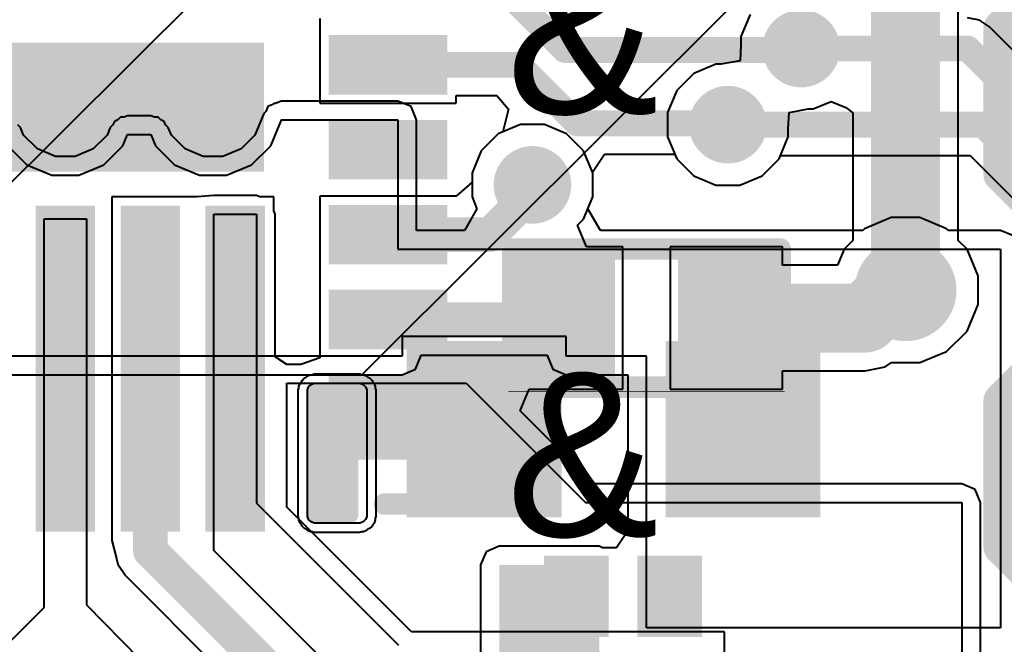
# Model space of a CAD drawing. Header units: millimetres. Extents: x -12 to 5428, y 0 to 5422.
# Drawn here: x 6.77 to 12.57, y 19.4 to 23.08 of the extents above; entities that cross this region are included whole.
import ezdxf

# ---------------------------------------------------------------- set-up
doc = ezdxf.new("R2010")
doc.units = ezdxf.units.MM
for name, color, linetype in [('BottomLayer', 5, 'Continuous'), ('BottomPaste', 16, 'Continuous'), ('BottomSolder', 6, 'Continuous'), ('TopLayer', 1, 'Continuous'), ('TopOverlay', 2, 'Continuous'), ('TopPaste', 8, 'Continuous'), ('TopSolder', 216, 'Continuous'), ('ViaHoleLayer', 16, 'Continuous')]:
    doc.layers.add(name, color=color, linetype=linetype)
doc.styles.add('Arial', font='', dxfattribs={"height": 0.2})
doc.styles.get('Arial').set_extended_font_data('Arial')

# ---------------------------------------------------------------- blocks, each defined once
blk = doc.blocks.new('T__________16')
at = {"layer": 'TopLayer'}
blk.add_hatch(color=1, dxfattribs=at).paths.add_polyline_path([(0.381, 0.762), (-0.381, 0.762), (-0.762, 0.381), (-0.762, -0.381), (-0.381, -0.762), (0.381, -0.762), (0.762, -0.381), (0.762, 0.381)])
at = {"layer": 'TopPaste'}
blk.add_hatch(color=8, dxfattribs=at).paths.add_polyline_path([(0.381, 0.762), (-0.381, 0.762), (-0.762, 0.381), (-0.762, -0.381), (-0.381, -0.762), (0.381, -0.762), (0.762, -0.381), (0.762, 0.381)])
at = {"layer": 'TopSolder'}
blk.add_hatch(color=216, dxfattribs=at).paths.add_polyline_path([(0.4185, 0.837), (-0.4185, 0.837), (-0.837, 0.4185), (-0.837, -0.4185), (-0.4185, -0.837), (0.4185, -0.837), (0.837, -0.4185), (0.837, 0.4185)])
at = {"layer": 'TopOverlay', "const_width": 0.2}
for points in [[(-0.9398, 0.4318), (-0.4318, 0.9398)], [(-0.4318, 0.9398), (0.4318, 0.9398)], [(0.4318, 0.9398), (0.9398, 0.4318)], [(-0.9398, -0.4318), (-0.9398, 0.4318)], [(0.9398, -0.4318), (0.9398, 0.4318)], [(-0.9398, -0.4318), (-0.4318, -0.9398)], [(0.4318, -0.9398), (0.9398, -0.4318)], [(-0.4318, -0.9398), (0.4318, -0.9398)]]:
    blk.add_lwpolyline(points, dxfattribs=at)
at = {"layer": 'TopOverlay', "const_width": 0.1}
for points in [[(-0.4818, 0.9398, 1), (-0.3818, 0.9398, 1)], [(-0.4818, 0.9398, 1), (-0.3818, 0.9398, 1)], [(0.3818, 0.9398, 1), (0.4818, 0.9398, 1)], [(0.3818, 0.9398, 1), (0.4818, 0.9398, 1)], [(-0.9898, 0.4318, 1), (-0.8898, 0.4318, 1)], [(-0.9898, 0.4318, 1), (-0.8898, 0.4318, 1)], [(0.8898, 0.4318, 1), (0.9898, 0.4318, 1)], [(0.8898, 0.4318, 1), (0.9898, 0.4318, 1)], [(-0.9898, -0.4318, 1), (-0.8898, -0.4318, 1)], [(-0.9898, -0.4318, 1), (-0.8898, -0.4318, 1)], [(0.8898, -0.4318, 1), (0.9898, -0.4318, 1)], [(0.8898, -0.4318, 1), (0.9898, -0.4318, 1)], [(-0.4818, -0.9398, 1), (-0.3818, -0.9398, 1)], [(-0.4818, -0.9398, 1), (-0.3818, -0.9398, 1)], [(0.3818, -0.9398, 1), (0.4818, -0.9398, 1)], [(0.3818, -0.9398, 1), (0.4818, -0.9398, 1)]]:
    blk.add_lwpolyline(points, format="xyb", close=True, dxfattribs=at)
blk = doc.blocks.new('T__________19')
at = {"layer": 'TopLayer'}
blk.add_hatch(color=1, dxfattribs=at).paths.add_polyline_path([(0.381, 0.762), (-0.381, 0.762), (-0.762, 0.381), (-0.762, -0.381), (-0.381, -0.762), (0.381, -0.762), (0.762, -0.381), (0.762, 0.381)])
at = {"layer": 'TopPaste'}
blk.add_hatch(color=8, dxfattribs=at).paths.add_polyline_path([(0.381, 0.762), (-0.381, 0.762), (-0.762, 0.381), (-0.762, -0.381), (-0.381, -0.762), (0.381, -0.762), (0.762, -0.381), (0.762, 0.381)])
at = {"layer": 'TopSolder'}
blk.add_hatch(color=216, dxfattribs=at).paths.add_polyline_path([(0.4185, 0.837), (-0.4185, 0.837), (-0.837, 0.4185), (-0.837, -0.4185), (-0.4185, -0.837), (0.4185, -0.837), (0.837, -0.4185), (0.837, 0.4185)])
at = {"layer": 'TopOverlay', "const_width": 0.2}
for points in [[(-0.9398, 0.4318), (-0.4318, 0.9398)], [(-0.4318, 0.9398), (0.4318, 0.9398)], [(0.4318, 0.9398), (0.9398, 0.4318)], [(-0.9398, -0.4318), (-0.9398, 0.4318)], [(0.9398, -0.4318), (0.9398, 0.4318)], [(-0.9398, -0.4318), (-0.4318, -0.9398)], [(0.4318, -0.9398), (0.9398, -0.4318)], [(-0.4318, -0.9398), (0.4318, -0.9398)]]:
    blk.add_lwpolyline(points, dxfattribs=at)
at = {"layer": 'TopOverlay', "const_width": 0.1}
for points in [[(-0.4818, 0.9398, 1), (-0.3818, 0.9398, 1)], [(-0.4818, 0.9398, 1), (-0.3818, 0.9398, 1)], [(0.3818, 0.9398, 1), (0.4818, 0.9398, 1)], [(0.3818, 0.9398, 1), (0.4818, 0.9398, 1)], [(-0.9898, 0.4318, 1), (-0.8898, 0.4318, 1)], [(-0.9898, 0.4318, 1), (-0.8898, 0.4318, 1)], [(0.8898, 0.4318, 1), (0.9898, 0.4318, 1)], [(0.8898, 0.4318, 1), (0.9898, 0.4318, 1)], [(-0.9898, -0.4318, 1), (-0.8898, -0.4318, 1)], [(-0.9898, -0.4318, 1), (-0.8898, -0.4318, 1)], [(0.8898, -0.4318, 1), (0.9898, -0.4318, 1)], [(0.8898, -0.4318, 1), (0.9898, -0.4318, 1)], [(-0.4818, -0.9398, 1), (-0.3818, -0.9398, 1)], [(-0.4818, -0.9398, 1), (-0.3818, -0.9398, 1)], [(0.3818, -0.9398, 1), (0.4818, -0.9398, 1)], [(0.3818, -0.9398, 1), (0.4818, -0.9398, 1)]]:
    blk.add_lwpolyline(points, format="xyb", close=True, dxfattribs=at)
blk = doc.blocks.new('26_VQFN_HR__4_5_4__33')
at = {"layer": 'BottomLayer'}
h = blk.add_hatch(color=5, dxfattribs=at)
edge = h.paths.add_edge_path()
edge.add_arc((-0.87, 0), 0.25, 0, 360)
h = blk.add_hatch(color=5, dxfattribs=at)
edge = h.paths.add_edge_path()
edge.add_arc((0, 0), 0.25, 0, 360)
at = {"layer": 'TopLayer'}
for points in [[(-1.125, 2.45), (-0.875, 2.45), (-0.875, 0.63), (-1.125, 0.63)], [(-0.625, 2.45), (-0.375, 2.45), (-0.375, 0.63), (-0.625, 0.63)], [(-0.125, 2.45), (0.125, 2.45), (0.125, 0.63), (-0.125, 0.63)], [(-2.2, 2.025), (-1.6, 2.025), (-1.6, 1.625), (-2.2, 1.625)], [(-2.2, 1.375), (-1.6, 1.375), (-1.6, 1.125), (-2.2, 1.125)], [(-2.2, 0.875), (-1.6, 0.875), (-1.6, 0.625), (-2.2, 0.625)], [(-2.2, 0.375), (-1.6, 0.375), (-1.6, 0.125), (-2.2, 0.125)], [(-1.12, 0.33), (1.12, 0.33), (1.12, -0.33), (-1.12, -0.33)], [(-2.2, -0.125), (-1.6, -0.125), (-1.6, -0.375), (-2.2, -0.375)]]:
    blk.add_hatch(color=1, dxfattribs=at).paths.add_polyline_path(points)
h = blk.add_hatch(color=1, dxfattribs=at)
edge = h.paths.add_edge_path()
edge.add_arc((-0.87, 0), 0.25, 0, 360)
h = blk.add_hatch(color=1, dxfattribs=at)
edge = h.paths.add_edge_path()
edge.add_arc((0, 0), 0.25, 0, 360)
at = {"layer": 'TopPaste'}
h = blk.add_hatch(color=8, dxfattribs=at)
edge = h.paths.add_edge_path()
edge.add_arc((-1.6755, 1.6745), 0.0495, 180, 270)
edge.add_line((-1.6755, 1.625), (-1.4745, 1.625))
edge.add_arc((-1.4745, 1.6745), 0.0495, 270, 360)
edge.add_line((-1.425, 1.6745), (-1.425, 2.4005))
edge.add_arc((-1.4745, 2.4005), 0.0495, 0, 90)
edge.add_line((-1.4745, 2.45), (-1.6755, 2.45))
edge.add_arc((-1.6755, 2.4005), 0.0495, 90, 180)
edge.add_line((-1.725, 2.4005), (-1.725, 1.6745))
h = blk.add_hatch(color=8, dxfattribs=at)
edge = h.paths.add_edge_path()
edge.add_arc((-1.075, 2.4), 0.05, 90, 180)
edge.add_line((-1.125, 2.4), (-1.125, 1.69))
edge.add_arc((-1.075, 1.69), 0.05, 180, 270)
edge.add_line((-1.075, 1.64), (-0.925, 1.64))
edge.add_arc((-0.925, 1.69), 0.05, 270, 360)
edge.add_line((-0.875, 1.69), (-0.875, 2.4))
edge.add_arc((-0.925, 2.4), 0.05, 0, 90)
edge.add_line((-0.925, 2.45), (-1.075, 2.45))
h = blk.add_hatch(color=8, dxfattribs=at)
edge = h.paths.add_edge_path()
edge.add_arc((-0.575, 2.4), 0.05, 90, 180)
edge.add_line((-0.625, 2.4), (-0.625, 1.69))
edge.add_arc((-0.575, 1.69), 0.05, 180, 270)
edge.add_line((-0.575, 1.64), (-0.425, 1.64))
edge.add_arc((-0.425, 1.69), 0.05, 270, 360)
edge.add_line((-0.375, 1.69), (-0.375, 2.4))
edge.add_arc((-0.425, 2.4), 0.05, 0, 90)
edge.add_line((-0.425, 2.45), (-0.575, 2.45))
h = blk.add_hatch(color=8, dxfattribs=at)
edge = h.paths.add_edge_path()
edge.add_arc((-0.075, 2.4), 0.05, 90, 180)
edge.add_line((-0.125, 2.4), (-0.125, 1.69))
edge.add_arc((-0.075, 1.69), 0.05, 180, 270)
edge.add_line((-0.075, 1.64), (0.075, 1.64))
edge.add_arc((0.075, 1.69), 0.05, 270, 360)
edge.add_line((0.125, 1.69), (0.125, 2.4))
edge.add_arc((0.075, 2.4), 0.05, 0, 90)
edge.add_line((0.075, 2.45), (-0.075, 2.45))
h = blk.add_hatch(color=8, dxfattribs=at)
edge = h.paths.add_edge_path()
edge.add_arc((-2.1505, 1.8755), 0.0495, 90, 180)
edge.add_line((-2.2, 1.8755), (-2.2, 1.6745))
edge.add_arc((-2.1505, 1.6745), 0.0495, 180, 270)
edge.add_line((-2.1505, 1.625), (-1.6495, 1.625))
edge.add_arc((-1.6495, 1.6745), 0.0495, 270, 360)
edge.add_line((-1.6, 1.6745), (-1.6, 1.8755))
edge.add_arc((-1.6495, 1.8755), 0.0495, 0, 90)
edge.add_line((-1.6495, 1.925), (-2.1505, 1.925))
h = blk.add_hatch(color=8, dxfattribs=at)
edge = h.paths.add_edge_path()
edge.add_arc((-1.075, 1.39), 0.05, 90, 180)
edge.add_line((-1.125, 1.39), (-1.125, 0.68))
edge.add_arc((-1.075, 0.68), 0.05, 180, 270)
edge.add_line((-1.075, 0.63), (-0.925, 0.63))
edge.add_arc((-0.925, 0.68), 0.05, 270, 360)
edge.add_line((-0.875, 0.68), (-0.875, 1.39))
edge.add_arc((-0.925, 1.39), 0.05, 0, 90)
edge.add_line((-0.925, 1.44), (-1.075, 1.44))
h = blk.add_hatch(color=8, dxfattribs=at)
edge = h.paths.add_edge_path()
edge.add_arc((-0.575, 1.39), 0.05, 90, 180)
edge.add_line((-0.625, 1.39), (-0.625, 0.68))
edge.add_arc((-0.575, 0.68), 0.05, 180, 270)
edge.add_line((-0.575, 0.63), (-0.425, 0.63))
edge.add_arc((-0.425, 0.68), 0.05, 270, 360)
edge.add_line((-0.375, 0.68), (-0.375, 1.39))
edge.add_arc((-0.425, 1.39), 0.05, 0, 90)
edge.add_line((-0.425, 1.44), (-0.575, 1.44))
h = blk.add_hatch(color=8, dxfattribs=at)
edge = h.paths.add_edge_path()
edge.add_arc((-0.075, 1.39), 0.05, 90, 180)
edge.add_line((-0.125, 1.39), (-0.125, 0.68))
edge.add_arc((-0.075, 0.68), 0.05, 180, 270)
edge.add_line((-0.075, 0.63), (0.075, 0.63))
edge.add_arc((0.075, 0.68), 0.05, 270, 360)
edge.add_line((0.125, 0.68), (0.125, 1.39))
edge.add_arc((0.075, 1.39), 0.05, 0, 90)
edge.add_line((0.075, 1.44), (-0.075, 1.44))
for points in [[(-2.2, 1.375), (-1.6, 1.375), (-1.6, 1.125), (-2.2, 1.125)], [(-2.2, 0.875), (-1.6, 0.875), (-1.6, 0.625), (-2.2, 0.625)], [(-2.2, 0.375), (-1.6, 0.375), (-1.6, 0.125), (-2.2, 0.125)], [(-2.2, -0.125), (-1.6, -0.125), (-1.6, -0.375), (-2.2, -0.375)]]:
    blk.add_hatch(color=8, dxfattribs=at).paths.add_polyline_path(points)
h = blk.add_hatch(color=8, dxfattribs=at)
edge = h.paths.add_edge_path()
edge.add_arc((-0.1495, -0.2805), 0.0495, 270, 360)
edge.add_line((-0.1, -0.2805), (-0.1, 0.2805))
edge.add_arc((-0.1495, 0.2805), 0.0495, 0, 90)
edge.add_line((-0.1495, 0.33), (-1.0305, 0.33))
edge.add_arc((-1.0305, 0.2805), 0.0495, 90, 180)
edge.add_line((-1.08, 0.2805), (-1.08, -0.2805))
edge.add_arc((-1.0305, -0.2805), 0.0495, 180, 270)
edge.add_line((-1.0305, -0.33), (-0.1495, -0.33))
h = blk.add_hatch(color=8, dxfattribs=at)
edge = h.paths.add_edge_path()
edge.add_arc((0.1495, 0.2805), 0.0495, 90, 180)
edge.add_line((0.1, 0.2805), (0.1, -0.2805))
edge.add_arc((0.1495, -0.2805), 0.0495, 180, 270)
edge.add_line((0.1495, -0.33), (1.0305, -0.33))
edge.add_arc((1.0305, -0.2805), 0.0495, 270, 360)
edge.add_line((1.08, -0.2805), (1.08, 0.2805))
edge.add_arc((1.0305, 0.2805), 0.0495, 0, 90)
edge.add_line((1.0305, 0.33), (0.1495, 0.33))
at = {"layer": 'TopSolder'}
for points in [[(-1.175, 2.5), (-0.825, 2.5), (-0.825, 0.58), (-1.175, 0.58)], [(-0.675, 2.5), (-0.325, 2.5), (-0.325, 0.58), (-0.675, 0.58)], [(-0.175, 2.5), (0.175, 2.5), (0.175, 0.58), (-0.175, 0.58)], [(-2.25, 2.075), (-1.55, 2.075), (-1.55, 1.575), (-2.25, 1.575)], [(-2.25, 1.425), (-1.55, 1.425), (-1.55, 1.075), (-2.25, 1.075)], [(-2.25, 0.925), (-1.55, 0.925), (-1.55, 0.575), (-2.25, 0.575)], [(-2.25, 0.425), (-1.55, 0.425), (-1.55, 0.075), (-2.25, 0.075)], [(-1.17, 0.38), (1.17, 0.38), (1.17, -0.38), (-1.17, -0.38)], [(-2.25, -0.075), (-1.55, -0.075), (-1.55, -0.425), (-2.25, -0.425)]]:
    blk.add_hatch(color=216, dxfattribs=at).paths.add_polyline_path(points)
at = {"layer": 'ViaHoleLayer'}
h = blk.add_hatch(color=16, dxfattribs=at)
edge = h.paths.add_edge_path()
edge.add_arc((-0.87, 0), 0.15, 0, 360)
h = blk.add_hatch(color=16, dxfattribs=at)
edge = h.paths.add_edge_path()
edge.add_arc((0, 0), 0.15, 0, 360)
at = {"layer": 'TopLayer'}
for p, q in [((-1.7674, 2.4283), (-1.7533, 2.4424)), ((-1.7533, 2.4424), (-1.7349, 2.45)), ((-1.7349, 2.45), (-1.725, 2.45)), ((-1.725, 2.45), (-1.725, 2.45)), ((-1.725, 2.45), (-1.475, 2.45)), ((-1.475, 2.45), (-1.4651, 2.45)), ((-1.4651, 2.45), (-1.4467, 2.4424)), ((-1.4467, 2.4424), (-1.4326, 2.4283)), ((-1.775, 2.4099), (-1.7674, 2.4283)), ((-1.775, 2.4), (-1.775, 2.4099)), ((-1.775, 1.675), (-1.775, 2.4)), ((-1.4326, 2.4283), (-1.425, 2.4099)), ((-1.425, 2.4099), (-1.425, 2.4)), ((-1.425, 2.4), (-1.425, 2.4)), ((-1.425, 2.4), (-1.425, 1.675)), ((-1.775, 1.675), (-1.775, 1.675)), ((-1.775, 1.6651), (-1.775, 1.675)), ((-1.7674, 1.6467), (-1.775, 1.6651)), ((-1.7533, 1.6326), (-1.7674, 1.6467)), ((-1.7349, 1.625), (-1.7533, 1.6326)), ((-1.725, 1.625), (-1.7349, 1.625)), ((-1.475, 1.625), (-1.725, 1.625)), ((-1.4651, 1.625), (-1.475, 1.625)), ((-1.475, 1.625), (-1.475, 1.625)), ((-1.4467, 1.6326), (-1.4651, 1.625)), ((-1.4326, 1.6467), (-1.4467, 1.6326)), ((-1.425, 1.6651), (-1.4326, 1.6467)), ((-1.425, 1.675), (-1.425, 1.6651))]:
    blk.add_line(p, q, dxfattribs=at)
at = {"layer": 'TopOverlay', "const_width": 0.127}
for points in [[(-2.0828, 2.3368), (-2.0828, 2.159)], [(-1.8796, 2.3368), (-2.0828, 2.3368)], [(-2.4384, 1.9558), (-2.4384, 1.7018)], [(-2.3114, 1.8288), (-2.4384, 1.9558)], [(-2.3114, 1.8288), (-2.4384, 1.7018)]]:
    blk.add_lwpolyline(points, dxfattribs=at)
at = {"layer": 'TopOverlay', "const_width": 0.0635}
for points in [[(-2.1146, 2.3368, 1), (-2.0511, 2.3368, 1)], [(-2.1146, 2.3368, 1), (-2.0511, 2.3368, 1)], [(-1.9114, 2.3368, 1), (-1.8479, 2.3368, 1)], [(-2.1146, 2.159, 1), (-2.0511, 2.159, 1)], [(-2.4702, 1.9558, 1), (-2.4067, 1.9558, 1)], [(-2.4702, 1.9558, 1), (-2.4067, 1.9558, 1)], [(-2.3432, 1.8288, 1), (-2.2797, 1.8288, 1)], [(-2.3432, 1.8288, 1), (-2.2797, 1.8288, 1)], [(-2.4702, 1.7018, 1), (-2.4067, 1.7018, 1)], [(-2.4702, 1.7018, 1), (-2.4067, 1.7018, 1)]]:
    blk.add_lwpolyline(points, format="xyb", close=True, dxfattribs=at)
at = {"layer": 'TopSolder'}
for p, q in [((-1.774, 2.4924), (-1.7557, 2.5)), ((-1.7557, 2.5), (-1.7449, 2.5)), ((-1.7449, 2.5), (-1.7349, 2.5041)), ((-1.7349, 2.5041), (-1.4651, 2.5041)), ((-1.4651, 2.5041), (-1.4551, 2.5)), ((-1.4551, 2.5), (-1.4443, 2.5)), ((-1.4443, 2.5), (-1.426, 2.4924)), ((-1.825, 2.4307), (-1.8174, 2.449)), ((-1.8174, 2.449), (-1.8098, 2.4566)), ((-1.8098, 2.4566), (-1.8057, 2.4666)), ((-1.8057, 2.4666), (-1.7916, 2.4807)), ((-1.7916, 2.4807), (-1.7816, 2.4848)), ((-1.7816, 2.4848), (-1.774, 2.4924)), ((-1.426, 2.4924), (-1.4184, 2.4848)), ((-1.4184, 2.4848), (-1.4084, 2.4807)), ((-1.4084, 2.4807), (-1.3943, 2.4666)), ((-1.3943, 2.4666), (-1.3902, 2.4566)), ((-1.3902, 2.4566), (-1.3826, 2.449)), ((-1.3826, 2.449), (-1.375, 2.4307)), ((-1.8291, 2.4099), (-1.825, 2.4199)), ((-1.8291, 2.4), (-1.8291, 2.4099)), ((-1.8291, 1.675), (-1.8291, 2.4)), ((-1.825, 2.4199), (-1.825, 2.4307)), ((-1.375, 2.4307), (-1.375, 2.4199)), ((-1.375, 2.4199), (-1.3709, 2.4099)), ((-1.3709, 2.4099), (-1.3709, 2.4)), ((-1.3709, 2.4), (-1.3709, 1.675)), ((-1.8291, 1.6651), (-1.8291, 1.675)), ((-1.825, 1.6551), (-1.8291, 1.6651)), ((-1.825, 1.6443), (-1.825, 1.6551)), ((-1.8174, 1.626), (-1.825, 1.6443)), ((-1.8098, 1.6184), (-1.8174, 1.626)), ((-1.3826, 1.626), (-1.3902, 1.6184)), ((-1.375, 1.6444), (-1.3826, 1.626)), ((-1.3709, 1.6651), (-1.375, 1.6551)), ((-1.375, 1.6551), (-1.375, 1.6444)), ((-1.3709, 1.675), (-1.3709, 1.6651)), ((-1.7449, 1.575), (-5420.4855, -5399.8047)), ((1.4551, 1.575), (-5420.4855, -5399.8047)), ((-1.8057, 1.6084), (-1.8098, 1.6184)), ((-1.7916, 1.5943), (-1.8057, 1.6084)), ((-1.7816, 1.5902), (-1.7916, 1.5943)), ((-1.774, 1.5826), (-1.7816, 1.5902)), ((-1.7557, 1.575), (-1.774, 1.5826)), ((-1.7449, 1.575), (-1.7557, 1.575)), ((-1.7349, 1.5709), (-1.7449, 1.575)), ((-1.4651, 1.5709), (-1.7349, 1.5709)), ((-1.4551, 1.575), (-1.4651, 1.5709)), ((-1.4443, 1.575), (-1.4551, 1.575)), ((-1.426, 1.5826), (-1.4443, 1.575)), ((-1.4184, 1.5902), (-1.426, 1.5826)), ((-1.4084, 1.5943), (-1.4184, 1.5902)), ((-1.3943, 1.6084), (-1.4084, 1.5943)), ((-1.3902, 1.6184), (-1.3943, 1.6084))]:
    blk.add_line(p, q, dxfattribs=at)
blk = doc.blocks.new('R___0603_B_42')
at = {"layer": 'BottomLayer'}
for points in [[(-1.143, -0.4445), (-1.143, 0.4445), (-0.381, 0.4445), (-0.381, -0.4445)], [(0.381, -0.4445), (0.381, 0.4445), (1.143, 0.4445), (1.143, -0.4445)]]:
    blk.add_hatch(color=5, dxfattribs=at).paths.add_polyline_path(points)
at = {"layer": 'BottomPaste'}
for points in [[(-1.143, -0.4445), (-1.143, 0.4445), (-0.381, 0.4445), (-0.381, -0.4445)], [(0.381, -0.4445), (0.381, 0.4445), (1.143, 0.4445), (1.143, -0.4445)]]:
    blk.add_hatch(color=16, dxfattribs=at).paths.add_polyline_path(points)
at = {"layer": 'BottomSolder'}
for points in [[(-1.218, -0.5195), (-1.218, 0.5195), (-0.306, 0.5195), (-0.306, -0.5195)], [(0.306, -0.5195), (0.306, 0.5195), (1.218, 0.5195), (1.218, -0.5195)]]:
    blk.add_hatch(color=6, dxfattribs=at).paths.add_polyline_path(points)
blk = doc.blocks.new('R___0402_94')
at = {"layer": 'TopLayer'}
for points in [[(-0.6985, -0.3175), (-0.6985, 0.3175), (-0.2413, 0.3175), (-0.2413, -0.3175)], [(0.2413, -0.3175), (0.2413, 0.3175), (0.6985, 0.3175), (0.6985, -0.3175)]]:
    blk.add_hatch(color=1, dxfattribs=at).paths.add_polyline_path(points)
at = {"layer": 'TopPaste'}
for points in [[(-0.6985, -0.3175), (-0.6985, 0.3175), (-0.2413, 0.3175), (-0.2413, -0.3175)], [(0.2413, -0.3175), (0.2413, 0.3175), (0.6985, 0.3175), (0.6985, -0.3175)]]:
    blk.add_hatch(color=8, dxfattribs=at).paths.add_polyline_path(points)
at = {"layer": 'TopSolder'}
for points in [[(-0.7535, -0.3725), (-0.7535, 0.3725), (-0.1863, 0.3725), (-0.1863, -0.3725)], [(0.1863, -0.3725), (0.1863, 0.3725), (0.7535, 0.3725), (0.7535, -0.3725)]]:
    blk.add_hatch(color=216, dxfattribs=at).paths.add_polyline_path(points)
at = {"layer": 'TopOverlay'}
for points, const_width in [([(-0.7874, 0.4064), (0.7874, 0.4064)], 0.127), ([(-0.7874, -0.4064), (-0.7874, 0.4064)], 0.127), ([(0.7874, -0.4064), (0.7874, 0.4064)], 0.127), ([(-0.7874, -0.4064), (0.7874, -0.4064)], 0.127), ([(-0.8128, -0.4318), (0.8128, -0.4318)], 0.00323)]:
    blk.add_lwpolyline(points, dxfattribs=dict(at, const_width=const_width))
for points, const_width in [([(-0.8191, 0.4064, 1), (-0.7556, 0.4064, 1)], 0.0635), ([(-0.8191, 0.4064, 1), (-0.7556, 0.4064, 1)], 0.0635), ([(0.7557, 0.4064, 1), (0.8192, 0.4064, 1)], 0.0635), ([(0.7557, 0.4064, 1), (0.8192, 0.4064, 1)], 0.0635), ([(-0.8191, -0.4064, 1), (-0.7556, -0.4064, 1)], 0.0635), ([(-0.8191, -0.4064, 1), (-0.7556, -0.4064, 1)], 0.0635), ([(0.7557, -0.4064, 1), (0.8192, -0.4064, 1)], 0.0635), ([(0.7557, -0.4064, 1), (0.8192, -0.4064, 1)], 0.0635), ([(-0.8136, -0.4318, 1), (-0.812, -0.4318, 1)], 0.00161), ([(0.812, -0.4318, 1), (0.8136, -0.4318, 1)], 0.00161)]:
    blk.add_lwpolyline(points, format="xyb", close=True, dxfattribs=dict(at, const_width=const_width))
blk = doc.blocks.new('R___0201_B_98')
at = {"layer": 'BottomLayer'}
for points in [[(-0.41, 0.185), (-0.14, 0.185), (-0.14, -0.185), (-0.41, -0.185)], [(0.14, 0.185), (0.41, 0.185), (0.41, -0.185), (0.14, -0.185)]]:
    blk.add_hatch(color=5, dxfattribs=at).paths.add_polyline_path(points)
at = {"layer": 'BottomPaste'}
for points in [[(-0.41, 0.185), (-0.14, 0.185), (-0.14, -0.185), (-0.41, -0.185)], [(0.14, 0.185), (0.41, 0.185), (0.41, -0.185), (0.14, -0.185)]]:
    blk.add_hatch(color=16, dxfattribs=at).paths.add_polyline_path(points)
at = {"layer": 'BottomSolder'}
for points in [[(-0.465, 0.24), (-0.085, 0.24), (-0.085, -0.24), (-0.465, -0.24)], [(0.085, 0.24), (0.465, 0.24), (0.465, -0.24), (0.085, -0.24)]]:
    blk.add_hatch(color=6, dxfattribs=at).paths.add_polyline_path(points)

msp = doc.modelspace()

# ---------------------------------------------------------------- hatches: boundary and pattern name
at = {"layer": 'BottomLayer'}
h = msp.add_hatch(color=5, dxfattribs=at)
edge = h.paths.add_edge_path()
edge.add_arc((11.3744, 22.9112), 0.2286, 0, 360)
h = msp.add_hatch(color=5, dxfattribs=at)
edge = h.paths.add_edge_path()
edge.add_arc((10.9426, 22.4629), 0.2286, 0, 360)
h = msp.add_hatch(color=5, dxfattribs=at)
edge = h.paths.add_edge_path()
edge.add_arc((9.7917, 22.1084), 0.2286, 0, 360)
h = msp.add_hatch(color=5, dxfattribs=at)
edge = h.paths.add_edge_path()
edge.add_arc((11.9888, 21.4884), 0.3, 0, 360)
msp.add_hatch(color=5, dxfattribs=at).paths.add_polyline_path([(9.5966, 18.2611), (10.1846, 18.2611), (10.1846, 19.8702), (9.5966, 19.8702)])
at = {"layer": 'TopLayer'}
h = msp.add_hatch(color=1, dxfattribs=at)
edge = h.paths.add_edge_path()
edge.add_arc((11.3744, 22.9112), 0.2286, 0, 360)
h = msp.add_hatch(color=1, dxfattribs=at)
edge = h.paths.add_edge_path()
edge.add_arc((10.9426, 22.4629), 0.2286, 0, 360)
h = msp.add_hatch(color=1, dxfattribs=at)
edge = h.paths.add_edge_path()
edge.add_arc((9.7917, 22.1084), 0.2286, 0, 360)
h = msp.add_hatch(color=1, dxfattribs=at)
edge = h.paths.add_edge_path()
edge.add_arc((11.9888, 21.4884), 0.3, 0, 360)
at = {"layer": 'ViaHoleLayer'}
h = msp.add_hatch(color=16, dxfattribs=at)
edge = h.paths.add_edge_path()
edge.add_arc((11.3744, 22.9112), 0.1016, 0, 360)
h = msp.add_hatch(color=16, dxfattribs=at)
edge = h.paths.add_edge_path()
edge.add_arc((10.9426, 22.4629), 0.1016, 0, 360)
h = msp.add_hatch(color=16, dxfattribs=at)
edge = h.paths.add_edge_path()
edge.add_arc((9.7917, 22.1084), 0.1016, 0, 360)
h = msp.add_hatch(color=16, dxfattribs=at)
edge = h.paths.add_edge_path()
edge.add_arc((11.9888, 21.4884), 0.15, 0, 360)

# ---------------------------------------------------------------- linework, layer by layer
at = {"layer": 'BottomLayer'}
for p, q in [((11.0729, 23.1126), (11.0188, 22.9819)), ((12.4238, 23.0787), (12.3544, 23.0925)), ((12.4826, 23.0394), (12.4238, 23.0787)), ((13.8774, 21.6446), (12.4826, 23.0394)), ((11.0188, 22.9819), (11.0188, 22.9359)), ((11.0188, 22.9359), (11.0143, 22.8396)), ((10.8718, 22.8185), (10.7411, 22.7644)), ((10.9014, 22.8185), (10.8718, 22.8185)), ((11.0143, 22.8396), (10.9014, 22.8185)), ((10.7411, 22.7644), (10.6411, 22.6644)), ((10.6411, 22.6644), (10.587, 22.5337)), ((8.2334, 22.5693), (8.2212, 22.5397)), ((8.263, 22.5815), (8.2334, 22.5693)), ((8.2691, 22.5876), (8.263, 22.5815)), ((8.2777, 22.5876), (8.2691, 22.5876)), ((8.3112, 22.6015), (8.2777, 22.5876)), ((8.999, 22.6015), (8.3112, 22.6015)), ((9.0768, 22.5693), (8.999, 22.6015)), ((9.109, 22.4915), (9.0768, 22.5693)), ((7.3654, 22.5062), (7.3499, 22.4907)), ((7.3872, 22.5062), (7.3654, 22.5062)), ((7.4074, 22.5146), (7.3872, 22.5062)), ((7.5449, 22.5146), (7.4074, 22.5146)), ((7.5651, 22.5062), (7.5449, 22.5146)), ((7.587, 22.5062), (7.5651, 22.5062)), ((7.6025, 22.4907), (7.587, 22.5062)), ((8.2096, 22.5281), (8.157, 22.4013)), ((8.2212, 22.5397), (8.2096, 22.5281)), ((10.587, 22.5337), (10.587, 22.3922)), ((6.7765, 22.4467), (6.761, 22.4621)), ((6.7953, 22.4013), (6.7765, 22.4467)), ((7.3058, 22.4467), (7.287, 22.4013)), ((7.3213, 22.4621), (7.3058, 22.4467)), ((7.3297, 22.4824), (7.3213, 22.4621)), ((7.3499, 22.4907), (7.3297, 22.4824)), ((7.6227, 22.4824), (7.6025, 22.4907)), ((7.631, 22.4621), (7.6227, 22.4824)), ((7.6465, 22.4467), (7.631, 22.4621)), ((7.6653, 22.4013), (7.6465, 22.4467)), ((8.2503, 22.339), (8.3112, 22.486)), ((8.3112, 22.486), (8.3112, 22.4915)), ((8.3112, 22.4915), (8.999, 22.4915)), ((8.999, 22.4915), (8.999, 21.7306)), ((9.109, 21.8406), (9.109, 22.4915)), ((9.721, 22.464), (9.5903, 22.4099)), ((9.8624, 22.464), (9.721, 22.464)), ((9.9931, 22.4099), (9.8624, 22.464)), ((6.8769, 22.3197), (6.7953, 22.4013)), ((7.287, 22.4013), (7.2055, 22.3197)), ((7.3803, 22.339), (7.4074, 22.4046)), ((7.4074, 22.4046), (7.5449, 22.4046)), ((7.5449, 22.4046), (7.5721, 22.339)), ((7.7469, 22.3197), (7.6653, 22.4013)), ((8.157, 22.4013), (8.0755, 22.3197)), ((9.5903, 22.4099), (9.4902, 22.3098)), ((10.0931, 22.3098), (9.9931, 22.4099)), ((10.587, 22.3922), (10.6411, 22.2615)), ((6.7021, 22.339), (6.8146, 22.2265)), ((7.2678, 22.2265), (7.3803, 22.339)), ((7.5721, 22.339), (7.6846, 22.2265)), ((8.1378, 22.2265), (8.2503, 22.339)), ((6.9835, 22.2756), (6.8769, 22.3197)), ((7.0989, 22.2756), (6.9835, 22.2756)), ((7.2055, 22.3197), (7.0989, 22.2756)), ((7.8535, 22.2756), (7.7469, 22.3197)), ((7.9689, 22.2756), (7.8535, 22.2756)), ((8.0755, 22.3197), (7.9689, 22.2756)), ((9.4902, 22.3098), (9.4361, 22.1791)), ((10.1473, 22.1791), (10.0931, 22.3098)), ((11.244, 22.2615), (11.2524, 22.2816)), ((11.2524, 22.2816), (12.3684, 22.2816)), ((12.3684, 22.2816), (13.9906, 20.6594)), ((6.8146, 22.2265), (6.9616, 22.1656)), ((7.1207, 22.1656), (7.2678, 22.2265)), ((7.6846, 22.2265), (7.8316, 22.1656)), ((7.9907, 22.1656), (8.1378, 22.2265)), ((10.6411, 22.2615), (10.7411, 22.1615)), ((11.144, 22.1615), (11.244, 22.2615)), ((6.9616, 22.1656), (7.1207, 22.1656)), ((7.8316, 22.1656), (7.9907, 22.1656)), ((9.4361, 22.1791), (9.4361, 22.0377)), ((10.1473, 22.0377), (10.1473, 22.1791)), ((10.7411, 22.1615), (10.8718, 22.1073)), ((11.0133, 22.1073), (11.144, 22.1615)), ((10.8718, 22.1073), (11.0133, 22.1073)), ((9.4361, 22.0377), (9.4651, 21.9676)), ((10.1183, 21.9676), (10.1473, 22.0377)), ((9.4651, 21.9676), (9.3907, 21.8406)), ((10.1927, 21.8406), (10.1183, 21.9676)), ((11.9038, 21.9154), (11.7469, 21.8504)), ((12.0737, 21.9154), (11.9038, 21.9154)), ((12.2307, 21.8504), (12.0737, 21.9154)), ((9.3907, 21.8406), (9.109, 21.8406)), ((11.7371, 21.8406), (10.1927, 21.8406)), ((11.7469, 21.8504), (11.7371, 21.8406)), ((12.2405, 21.8406), (12.2307, 21.8504)), ((12.5476, 21.8406), (12.2405, 21.8406)), ((12.6253, 21.8084), (12.5476, 21.8406)), ((8.999, 21.7306), (12.5476, 21.7306)), ((12.5476, 21.7306), (12.5476, 19.5002)), ((9.99, 21.2161), (9.0248, 21.2161)), ((9.0248, 21.2161), (9.0248, 21.1)), ((9.99, 21.1), (9.99, 21.2161)), ((9.1348, 21.1), (9.1348, 21.1061)), ((9.1348, 21.1061), (9.88, 21.1061)), ((9.88, 21.1061), (9.88, 21.1)), ((9.0248, 21.1), (3.6763, 21.1)), ((9.1026, 21.0222), (9.1348, 21.1)), ((9.88, 21.1), (9.9122, 21.0222)), ((10.4633, 21.1), (9.99, 21.1)), ((10.4633, 19.5002), (10.4633, 21.1)), ((3.8446, 20.99), (9.0248, 20.99)), ((9.0248, 20.99), (9.1026, 21.0222)), ((9.9122, 21.0222), (9.99, 20.99)), ((9.99, 20.99), (10.3533, 20.99)), ((10.3533, 20.99), (10.3533, 20.071)), ((10.3533, 20.071), (10.2862, 19.9718)), ((9.5188, 19.948), (9.4866, 19.8702)), ((9.5966, 19.9802), (9.5188, 19.948)), ((10.1846, 19.9802), (9.5966, 19.9802)), ((10.2049, 19.9718), (10.1846, 19.9802)), ((10.2862, 19.9718), (10.2049, 19.9718)), ((9.4866, 19.8702), (9.4866, 18.2611)), ((12.5476, 19.5002), (10.4633, 19.5002))]:
    msp.add_line(p, q, dxfattribs=at)
at = {"layer": 'BottomLayer', "const_width": 0.1524}
for points in [[(11.3744, 22.9112), (12.3544, 22.9112)], [(12.3544, 22.9112), (13.8023, 21.4633)], [(10.9426, 22.4629), (12.4434, 22.4629)], [(12.4434, 22.4629), (14.1188, 20.7876)]]:
    msp.add_lwpolyline(points, dxfattribs=at)
at = {"layer": 'BottomLayer', "const_width": 0.0762}
for points in [[(11.3363, 22.9112, 1), (11.4125, 22.9112, 1)], [(12.3163, 22.9112, 1), (12.3925, 22.9112, 1)], [(12.3163, 22.9112, 1), (12.3925, 22.9112, 1)], [(10.9045, 22.4629, 1), (10.9807, 22.4629, 1)], [(12.4053, 22.4629, 1), (12.4815, 22.4629, 1)], [(12.4053, 22.4629, 1), (12.4815, 22.4629, 1)]]:
    msp.add_lwpolyline(points, format="xyb", close=True, dxfattribs=at)
at = {"layer": 'TopLayer'}
for p, q in [((12.2996, 22.2758), (12.2996, 23.5871)), ((8.5395, 23.089), (8.5395, 23.0422)), ((8.5395, 23.0422), (8.5395, 23.0422)), ((8.5395, 23.0422), (8.5395, 22.589)), ((9.3427, 22.589), (9.3427, 22.6343)), ((9.3427, 22.6343), (9.5824, 22.6343)), ((9.5824, 22.6343), (9.6498, 22.5537)), ((8.5395, 22.589), (9.3427, 22.589)), ((11.3026, 22.5345), (11.4155, 22.5556)), ((11.4155, 22.5556), (11.4451, 22.5556)), ((11.4451, 22.5556), (11.551, 22.5995)), ((11.551, 22.5995), (11.6373, 22.5631)), ((11.6373, 22.5631), (11.678, 22.5323)), ((9.6498, 22.5537), (9.6176, 22.4212)), ((11.2982, 22.4383), (11.3026, 22.5345)), ((11.678, 22.5323), (11.678, 21.7815)), ((9.5903, 22.4099), (9.4902, 22.3098)), ((9.6176, 22.4212), (9.5903, 22.4099)), ((11.244, 22.2615), (11.2982, 22.3922)), ((11.2982, 22.3922), (11.2982, 22.4383)), ((9.4902, 22.3098), (9.4361, 22.1791)), ((10.1454, 22.1837), (10.2159, 22.2893)), ((10.2159, 22.2893), (10.6296, 22.2893)), ((10.6296, 22.2893), (10.6411, 22.2615)), ((12.2996, 21.7815), (12.2996, 22.2758)), ((10.6411, 22.2615), (10.7411, 22.1615)), ((11.144, 22.1615), (11.244, 22.2615)), ((9.4361, 22.1791), (9.4361, 22.1234)), ((10.1473, 22.1791), (10.1454, 22.1837)), ((10.1473, 22.0377), (10.1473, 22.1791)), ((10.7411, 22.1615), (10.8718, 22.1073)), ((11.0133, 22.1073), (11.144, 22.1615)), ((9.4361, 22.1234), (9.3427, 22.0422)), ((10.8718, 22.1073), (11.0133, 22.1073)), ((7.7677, 22.0372), (7.3145, 22.0372)), ((7.3145, 22.0372), (7.3145, 20.014)), ((7.8146, 22.0372), (7.7677, 22.0372)), ((7.7677, 22.0372), (7.7677, 22.0372)), ((7.9162, 22.0456), (7.8146, 22.0372)), ((8.1662, 22.0456), (7.9162, 22.0456)), ((8.1863, 22.0372), (8.1662, 22.0456)), ((8.2678, 22.0372), (8.1863, 22.0372)), ((8.2678, 21.9558), (8.2678, 22.0372)), ((9.3427, 22.0422), (8.5395, 22.0422)), ((8.5395, 22.0422), (8.5395, 21.589)), ((10.0931, 21.907), (10.1473, 22.0377)), ((7.9162, 19.9557), (7.9162, 21.9356)), ((7.9162, 21.9356), (8.1662, 21.9356)), ((8.1662, 21.9356), (8.1662, 20.2344)), ((8.2761, 21.9356), (8.2678, 21.9558)), ((8.2761, 21.0965), (8.2761, 21.9356)), ((6.9162, 19.6201), (6.9162, 21.9085)), ((6.9162, 21.9085), (7.1662, 21.9085)), ((7.1662, 21.9085), (7.1662, 19.6344)), ((10.0565, 21.8703), (10.0931, 21.907)), ((10.1091, 21.7433), (10.0565, 21.8703)), ((11.678, 21.7815), (11.6268, 21.7303)), ((12.3508, 21.7303), (12.2996, 21.7815)), ((10.3236, 21.7433), (10.1091, 21.7433)), ((10.3236, 20.9051), (10.3236, 21.7433)), ((11.2634, 21.7433), (10.603, 21.7433)), ((10.603, 21.7433), (10.603, 20.9051)), ((11.2634, 21.635), (11.2634, 21.7433)), ((11.6268, 21.7303), (11.5873, 21.635)), ((12.4158, 21.5733), (12.3508, 21.7303)), ((11.5873, 21.635), (11.2634, 21.635)), ((8.5395, 21.589), (8.5395, 21.589)), ((8.5395, 21.589), (8.5395, 21.5422)), ((12.4158, 21.4034), (12.4158, 21.5733)), ((8.5395, 21.5422), (8.5395, 21.5422)), ((8.5395, 21.5422), (8.5395, 21.089)), ((12.3508, 21.2465), (12.4158, 21.4034)), ((12.2307, 21.1264), (12.3508, 21.2465)), ((12.0737, 21.0614), (12.2307, 21.1264)), ((8.345, 21.0506), (8.2761, 21.0965)), ((8.4285, 21.0506), (8.345, 21.0506)), ((8.5395, 21.089), (8.4285, 21.0506)), ((11.8697, 21.0371), (11.906, 21.0614)), ((11.906, 21.0614), (12.0737, 21.0614)), ((11.2634, 20.9051), (11.2634, 21.0134)), ((11.2634, 21.0134), (11.7507, 21.0134)), ((11.7507, 21.0134), (11.8697, 21.0371)), ((8.345, 20.2111), (8.345, 20.9406)), ((8.345, 20.9406), (9.4011, 20.9406)), ((9.4011, 20.9406), (10.1042, 20.2375)), ((9.7191, 20.7781), (9.7717, 20.9051)), ((9.7717, 20.9051), (10.3236, 20.9051)), ((10.603, 20.9051), (11.2634, 20.9051)), ((10.1498, 20.3474), (9.7191, 20.7781)), ((12.3206, 20.3474), (10.1498, 20.3474)), ((12.3983, 20.3152), (12.3206, 20.3474)), ((12.4305, 20.2375), (12.3983, 20.3152)), ((10.1042, 20.2375), (12.3206, 20.2375)), ((12.3206, 20.2375), (12.3206, 9.4218)), ((12.4305, 9.4218), (12.4305, 20.2375)), ((8.1662, 20.2344), (8.2672, 20.1334)), ((9.0802, 19.4759), (8.345, 20.2111)), ((8.2672, 20.1334), (9.0024, 19.3982)), ((7.3145, 20.014), (7.3145, 20.014)), ((7.3145, 20.014), (7.3448, 19.8995)), ((8.733, 19.1389), (7.9162, 19.9557)), ((7.3448, 19.8995), (7.3497, 19.8749)), ((7.3497, 19.8749), (7.3946, 19.8077)), ((7.3946, 19.8077), (8.1855, 19.0168)), ((6.3614, 19.0653), (6.9162, 19.6201)), ((7.1662, 19.6344), (7.4781, 19.3174)), ((10.9236, 19.4759), (9.0802, 19.4759)), ((10.9236, 17.7624), (10.9236, 19.4759))]:
    msp.add_line(p, q, dxfattribs=at)
for points, const_width in [([(11.9888, 22.2758), (11.9888, 23.5871)], 0.4064), ([(9.5702, 23.3156), (9.9835, 22.9024)], 0.1524), ([(9.9835, 22.9024), (11.3656, 22.9024)], 0.1524), ([(11.3656, 22.9024), (11.3744, 22.9112)], 0.1524), ([(8.9411, 22.8156), (9.711, 22.8156)], 0.1524), ([(9.711, 22.8156), (10.056, 22.4706)], 0.1524), ([(10.056, 22.4706), (10.9349, 22.4706)], 0.1524), ([(10.9349, 22.4706), (10.9426, 22.4629)], 0.1524), ([(11.9888, 21.5622), (11.9888, 22.2758)], 0.4064), ([(9.7917, 22.0642), (9.7917, 22.1084)], 0.2032), ([(9.5431, 21.8156), (9.7917, 22.0642)], 0.2032), ([(8.9411, 21.8156), (9.5431, 21.8156)], 0.2032), ([(11.7507, 21.3242), (11.9888, 21.5622)], 0.4064), ([(10.9332, 21.3242), (11.7507, 21.3242)], 0.4064), ([(8.9411, 21.3156), (9.9847, 21.3156)], 0.2032), ([(9.9847, 21.3156), (9.9934, 21.3242)], 0.2032), ([(7.5411, 19.9542), (7.5411, 21.0256)], 0.2032), ([(7.5411, 19.9542), (8.3927, 19.1027)], 0.2032)]:
    msp.add_lwpolyline(points, dxfattribs=dict(at, const_width=const_width))
for points, const_width in [([(9.9454, 22.9024, 1), (10.0216, 22.9024, 1)], 0.0762), ([(9.9454, 22.9024, 1), (10.0216, 22.9024, 1)], 0.0762), ([(11.3275, 22.9024, 1), (11.4037, 22.9024, 1)], 0.0762), ([(11.3275, 22.9024, 1), (11.4037, 22.9024, 1)], 0.0762), ([(11.3363, 22.9112, 1), (11.4125, 22.9112, 1)], 0.0762), ([(8.903, 22.8156, 1), (8.9792, 22.8156, 1)], 0.0762), ([(9.6729, 22.8156, 1), (9.7491, 22.8156, 1)], 0.0762), ([(9.6729, 22.8156, 1), (9.7491, 22.8156, 1)], 0.0762), ([(10.0179, 22.4706, 1), (10.0941, 22.4706, 1)], 0.0762), ([(10.0179, 22.4706, 1), (10.0941, 22.4706, 1)], 0.0762), ([(10.8968, 22.4706, 1), (10.973, 22.4706, 1)], 0.0762), ([(10.8968, 22.4706, 1), (10.973, 22.4706, 1)], 0.0762), ([(10.9045, 22.4629, 1), (10.9807, 22.4629, 1)], 0.0762), ([(11.8872, 22.2758, 1), (12.0904, 22.2758, 1)], 0.2032), ([(11.8872, 22.2758, 1), (12.0904, 22.2758, 1)], 0.2032), ([(9.7409, 22.1084, 1), (9.8425, 22.1084, 1)], 0.1016), ([(9.7409, 22.0642, 1), (9.8425, 22.0642, 1)], 0.1016), ([(9.7409, 22.0642, 1), (9.8425, 22.0642, 1)], 0.1016), ([(8.8903, 21.8156, 1), (8.9919, 21.8156, 1)], 0.1016), ([(9.4923, 21.8156, 1), (9.5939, 21.8156, 1)], 0.1016), ([(9.4923, 21.8156, 1), (9.5939, 21.8156, 1)], 0.1016), ([(11.8872, 21.5622, 1), (12.0904, 21.5622, 1)], 0.2032), ([(11.8872, 21.5622, 1), (12.0904, 21.5622, 1)], 0.2032), ([(10.8316, 21.3242, 1), (11.0348, 21.3242, 1)], 0.2032), ([(11.6491, 21.3242, 1), (11.8523, 21.3242, 1)], 0.2032), ([(11.6491, 21.3242, 1), (11.8523, 21.3242, 1)], 0.2032), ([(8.8903, 21.3156, 1), (8.9919, 21.3156, 1)], 0.1016), ([(9.9339, 21.3156, 1), (10.0355, 21.3156, 1)], 0.1016), ([(9.9339, 21.3156, 1), (10.0355, 21.3156, 1)], 0.1016), ([(9.9426, 21.3242, 1), (10.0442, 21.3242, 1)], 0.1016), ([(7.4903, 21.0256, 1), (7.5919, 21.0256, 1)], 0.1016), ([(7.4903, 19.9542, 1), (7.5919, 19.9542, 1)], 0.1016), ([(7.4903, 19.9542, 1), (7.5919, 19.9542, 1)], 0.1016)]:
    msp.add_lwpolyline(points, format="xyb", close=True, dxfattribs=dict(at, const_width=const_width))

# ---------------------------------------------------------------- block references
at = {"rotation": 180}
msp.add_blockref('26_VQFN_HR__4_5_4__33', (7.0412, 22.5656), dxfattribs=at)
for name, p in [('T__________19', (13.4874, 22.6011)), ('R___0402_94', (10.4633, 21.3242)), ('T__________16', (13.4874, 20.4066)), ('R___0603_B_42', (10.2694, 20.67)), ('R___0201_B_98', (10.3246, 19.6852))]:
    msp.add_blockref(name, p)

# ---------------------------------------------------------------- texts
at = {"layer": 'TopOverlay', "style": 'Arial'}
for p in [(9.6365, 22.5283), (9.6365, 20.0386)]:
    msp.add_text('&', height=0.9652, rotation=360, dxfattribs=at).set_placement(p)

doc.saveas('drawing.dxf')
